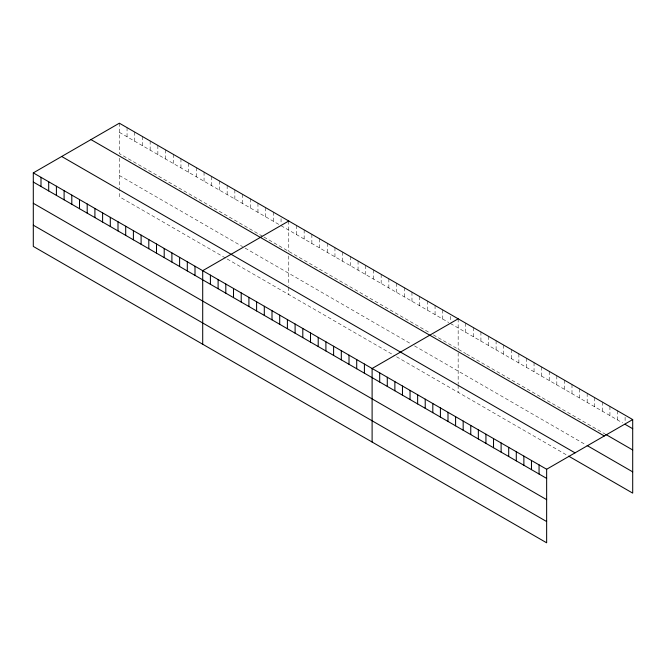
<?xml version="1.0" encoding="UTF-8"?>
<svg xmlns="http://www.w3.org/2000/svg" width="666" height="666" viewBox="0 0 666 666"><rect width="100%" height="100%" fill="white"/><g stroke="black" fill="none" stroke-linecap="round" stroke-linejoin="round"><path stroke-width="0.5" stroke-dasharray="3.33 2.5" d="M119.356 123.193L119.356 153.596L263.095 236.58M119.356 132.343L279.345 224.717M281.06 225.699L448.751 322.519M450.466 323.51L622.585 422.877M263.944 237.071L429.928 332.9M433.35 334.881L465.75 353.588M466.591 354.071L604.878 433.907M119.356 175.491L242.557 246.62M245.121 248.102L411.105 343.931M414.527 345.904L585.481 444.605M225.449 257.992L119.356 196.745L119.356 189.66M227.156 258.982L394.846 355.802M396.561 356.785L566.933 455.153M625.108 417.224L625.108 423.326M617.524 410.814L617.524 419.955M609.931 406.426L609.931 415.576M602.347 402.048L602.347 411.197M594.755 397.669L594.755 406.818M587.171 393.29L587.171 402.43M579.578 388.902L579.578 398.052M571.994 384.523L571.994 393.673M564.402 380.144L564.402 389.285M556.818 375.766L556.818 384.906M549.225 371.378L549.225 380.527M541.641 366.999L541.641 376.148M534.049 362.62L534.049 371.761M526.456 358.233L526.456 367.382M518.872 353.854L518.872 363.003M511.28 349.475L511.28 358.624M503.696 345.096L503.696 354.237M496.103 340.709L496.103 349.858M488.519 336.33L488.519 345.479M480.927 331.951L480.927 341.092M473.343 327.572L473.343 336.713M465.75 323.185L465.75 332.334M458.166 318.806L458.166 349.2M458.166 352.855L458.166 384.257M458.166 385.264L458.166 392.349M450.466 316.392L450.466 321.47M442.765 309.915L442.765 319.064M435.065 305.469L435.065 314.618M427.364 301.024L427.364 310.173M419.663 296.578L419.663 305.727M411.963 292.133L411.963 301.282M404.262 287.687L404.262 296.836M396.561 283.241L396.561 292.391M388.861 278.796L388.861 287.937M381.16 274.35L381.16 283.491M373.46 269.905L373.46 279.046M365.759 265.459L365.759 274.6M358.058 261.014L358.058 270.155M350.358 256.568L350.358 265.709M342.657 252.123L342.657 261.263M334.956 247.677L334.956 256.818M327.256 243.232L327.256 252.372M319.563 238.786L319.563 247.927M311.863 234.34L311.863 243.481M304.162 229.895L304.162 239.036M296.462 225.449L296.462 234.59M288.761 221.004L288.761 251.398M288.761 255.96L288.761 285.439M288.761 287.462L288.761 294.547M281.06 218.59L281.06 223.668M273.36 212.113L273.36 221.254M265.659 207.667L265.659 216.808M257.958 203.222L257.958 212.362M250.258 198.776L250.258 207.917M242.557 194.33L242.557 203.471M234.857 189.885L234.857 199.026M227.156 185.439L227.156 194.58M219.455 180.994L219.455 190.135M211.755 176.548L211.755 185.689M204.054 172.103L204.054 181.244M196.353 167.657L196.353 176.798M188.653 163.212L188.653 172.352M180.952 158.766L180.952 167.907M173.26 154.321L173.26 163.461M165.559 149.867L165.559 159.016M157.859 145.421L157.859 154.57M150.158 140.976L150.158 150.125M142.457 136.53L142.457 145.679M134.757 132.084L134.757 141.234M127.056 127.639L127.056 136.788M119.356 158.158L119.356 188.644"/><path stroke-width="1" d="M33.3 172.877L546.644 469.255L546.644 542.807L33.3 246.428L33.3 172.877L119.356 123.193L632.7 419.572L632.7 493.123L568.622 456.127M288.761 221.004L202.705 270.687L202.705 344.23M458.166 318.806L372.111 368.489L372.111 442.033M546.644 469.255L632.7 419.572M625.108 424.342L632.7 428.721M605.719 434.39L632.7 449.975M90.959 139.594L604.303 435.972M587.171 445.579L632.7 471.869M61.697 156.485L575.041 452.863M33.3 182.026L546.644 478.404M33.3 203.28L546.644 499.658M33.3 225.175L546.644 521.553M539.06 464.876L539.06 474.025M531.468 460.497L531.468 469.638M523.876 456.11L523.876 465.259M516.292 451.731L516.292 460.88M508.699 447.352L508.699 456.493M501.115 442.973L501.115 452.114M493.523 438.586L493.523 447.735M485.939 434.207L485.939 443.356M478.346 429.828L478.346 438.969M470.762 425.441L470.762 434.59M463.17 421.062L463.17 430.211M455.586 416.683L455.586 425.832M447.993 412.304L447.993 421.445M440.409 407.917L440.409 417.066M432.817 403.538L432.817 412.687M425.224 399.159L425.224 408.3M417.64 394.78L417.64 403.921M410.048 390.393L410.048 399.542M402.464 386.014L402.464 395.163M394.871 381.635L394.871 390.775M387.287 377.247L387.287 386.397M379.695 372.868L379.695 382.018M364.41 364.044L364.41 373.193M356.71 359.598L356.71 368.748M349.009 355.153L349.009 364.302M341.308 350.707L341.308 359.856M333.608 346.262L333.608 355.403M325.907 341.816L325.907 350.957M318.206 337.371L318.206 346.511M310.506 332.925L310.506 342.066M302.805 328.48L302.805 337.62M295.105 324.034L295.105 333.175M287.404 319.588L287.404 328.729M279.703 315.143L279.703 324.284M272.003 310.697L272.003 319.838M264.302 306.252L264.302 315.393M256.601 301.806L256.601 310.947M248.909 297.361L248.909 306.502M241.209 292.915L241.209 302.056M233.508 288.47L233.508 297.61M225.807 284.024L225.807 293.165M218.107 279.578L218.107 288.719M210.406 275.133L210.406 284.274M195.005 266.242L195.005 275.383M187.304 261.796L187.304 270.937M179.604 257.351L179.604 266.492M171.903 252.905L171.903 262.046M164.202 248.46L164.202 257.6M156.502 244.014L156.502 253.155M148.801 239.569L148.801 248.709M141.1 235.123L141.1 244.264M133.4 230.677L133.4 239.818M125.699 226.232L125.699 235.373M117.999 221.786L117.999 230.927M110.298 217.332L110.298 226.482M102.606 212.887L102.606 222.036M94.905 208.441L94.905 217.591M87.204 203.996L87.204 213.145M79.504 199.55L79.504 208.699M71.803 195.105L71.803 204.254M64.103 190.659L64.103 199.808M56.402 186.214L56.402 195.363M48.701 181.768L48.701 190.917M41.001 177.322L41.001 186.472"/></g></svg>
